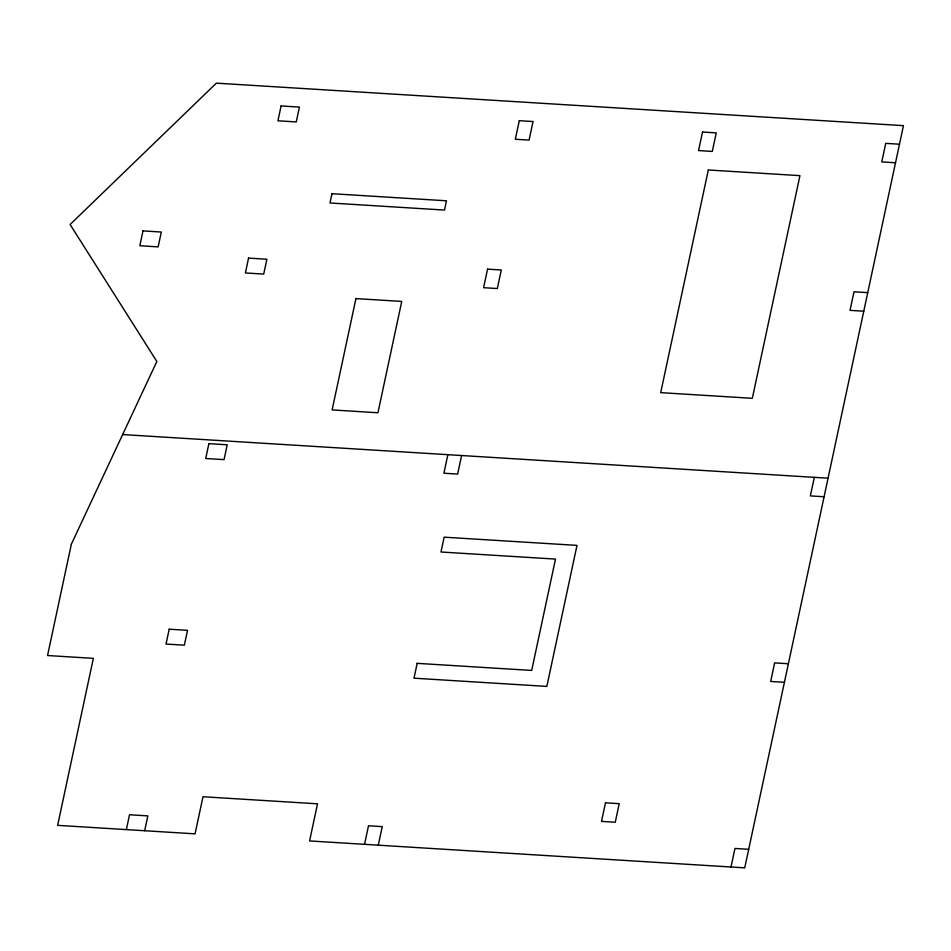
<?xml version="1.0" encoding="UTF-8"?>
<svg xmlns="http://www.w3.org/2000/svg" width="951" height="951" viewBox="0 0 951 951"><rect width="100%" height="100%" fill="white"/><g stroke="black" fill="none" stroke-linecap="round" stroke-linejoin="round"><path stroke-width="1.43" d="M126.352 829.593L129.526 814.757L147.857 815.887L144.683 830.734M364.542 844.333L368.512 825.777L382.254 826.621L378.284 845.177M447.873 454.673L443.903 473.229L457.645 474.085L461.615 455.529M730.998 867.003L734.968 848.447L748.71 849.291M814.318 477.343L810.347 495.899L824.089 496.755M899.48 144.207L885.738 143.363L881.767 161.908L895.509 162.764M867.74 292.646L853.998 291.802L850.028 310.347L863.77 311.203M122.643 434.559L828.059 478.198M788.379 663.739L774.637 662.895L770.679 681.451L784.42 682.295M71.361 544.186L47.55 655.524L93.353 658.354L57.642 825.349L195.062 833.849L203.003 796.736L317.515 803.821L309.586 840.934L744.74 867.847L903.45 125.651L216.352 83.153L70.101 224.507L156.844 361.475L71.361 544.186M142.995 230.891L139.821 245.738L158.139 246.88L161.313 232.032L142.995 230.891M169.207 629.205L166.033 644.053L184.351 645.182L187.525 630.335L169.207 629.205M208.887 443.653L205.713 458.501L224.032 459.63L227.206 444.795L208.887 443.653M248.568 258.101L245.394 272.949L263.712 274.09L266.886 259.243L248.568 258.101M281.104 105.953L277.93 120.801L296.248 121.93L299.422 107.094L281.104 105.953M331.958 193.707L329.973 202.979L444.486 210.064L446.471 200.792L331.958 193.707M355.936 298.59L332.125 409.917L377.939 412.758L401.738 301.419L355.936 298.59M487.554 269.133L483.584 287.689L497.325 288.533L501.296 269.977L487.554 269.133M519.294 120.694L515.323 139.25L529.065 140.094L533.035 121.538L519.294 120.694M417.168 663.346L413.994 678.182L546.837 686.408L576.995 545.387L444.153 537.172L440.979 552.008L555.491 559.093L531.692 670.431L417.168 663.346M702.516 132.023L698.545 150.579L712.287 151.435L716.258 132.878L702.516 132.023M708.317 169.979L660.707 392.644L752.324 398.314L799.934 175.65L708.317 169.979M605.478 802.834L601.519 821.391L615.261 822.235L619.22 803.678L605.478 802.834"/></g></svg>
